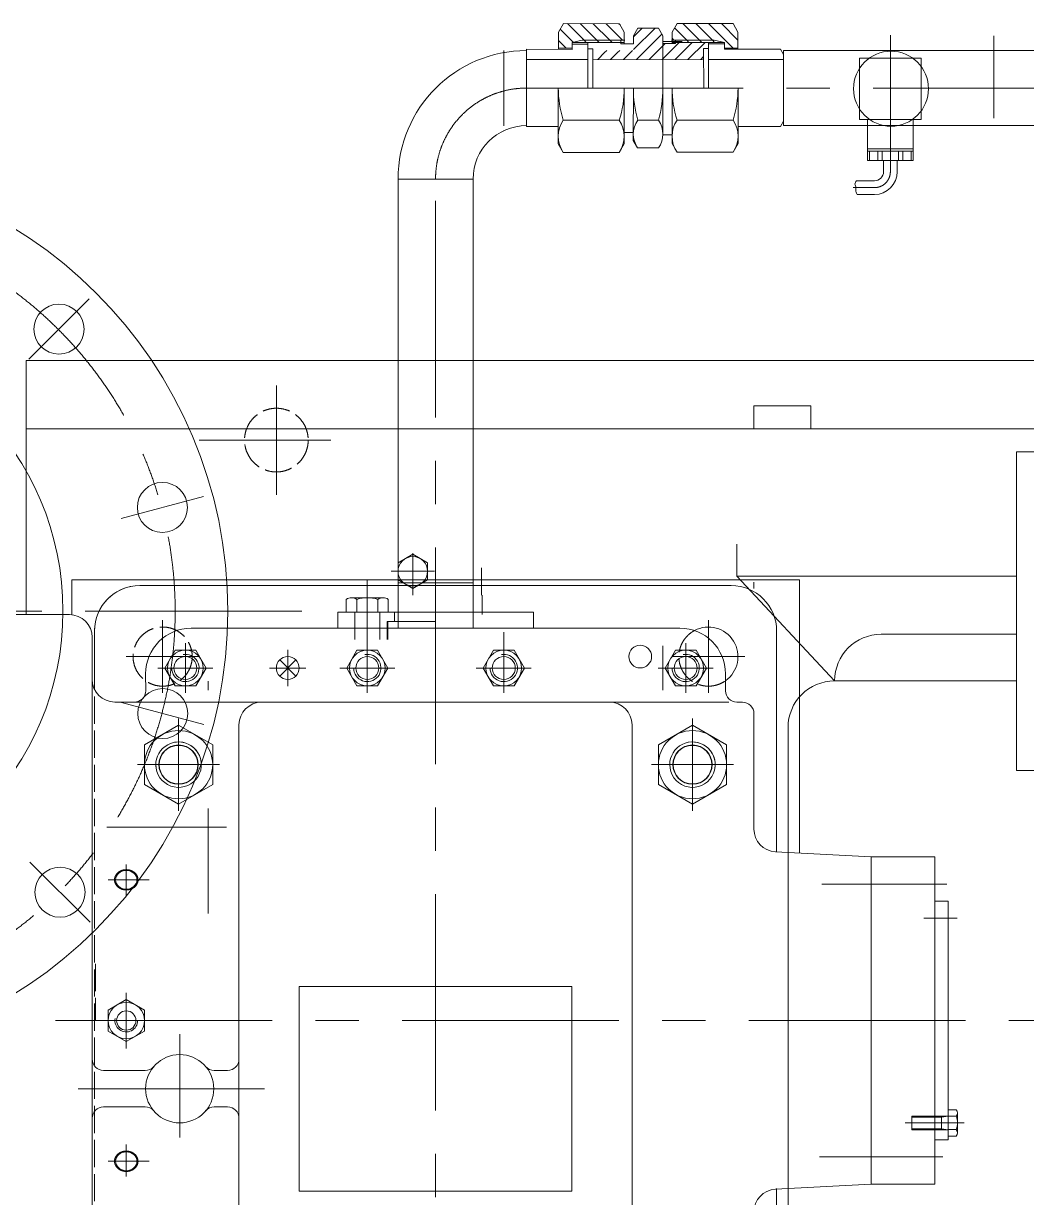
# Model space of a CAD drawing. Header units: millimetres. Extents: x 1925 to 561113, y 7411 to 433459.
# Drawn here: x 287040 to 298244, y 181623 to 194736 of the extents above; entities that cross this region are included whole.
import ezdxf

# ---------------------------------------------------------------- set-up
doc = ezdxf.new("R2010")
doc.units = ezdxf.units.MM
doc.header["$LTSCALE"] = 25.4
for name, pattern in [('ACAD_ISO02W100', [15, 12, -3]), ('CENTER', [50.8, 31.75, -6.35, 6.35, -6.35]), ('EB_DASH', [6, 3, -3]), ('EB_DASHDOTDOT', [45, 30, -3, 3, -3, 3, -3])]:
    doc.linetypes.add(name, pattern=pattern)
for name, color, linetype, lineweight in [('CAXA0', 7, 'Continuous', 5), ('CAXA1', 5, 'CENTER', 5), ('CAXA2', 6, 'EB_DASH', 5), ('CAXA3', 7, 'Continuous', 5), ('CAXA4', 3, 'Continuous', 5)]:
    doc.layers.add(name, color=color, linetype=linetype, lineweight=lineweight)

msp = doc.modelspace()

# ---------------------------------------------------------------- linework, layer by layer
at = {"layer": 'CAXA0', "color": 7, "linetype": 'Continuous', "lineweight": 5}
for p, q in [((293015.11, 194637.66), (293070.8, 194733.91)), ((293070.8, 194733.91), (293696.2, 194733.35)), ((293116.07, 194733.87), (293301.32, 194548.28)), ((293259.76, 194733.74), (293445.01, 194548.15)), ((293403.44, 194733.61), (293588.69, 194548.03)), ((293547.12, 194733.48), (293732.38, 194547.9)), ((293690.81, 194733.35), (293703.54, 194720.59)), ((293751.71, 194637), (293696.2, 194733.35)), ((294284.67, 194639.19), (294340.24, 194735.51)), ((294965.64, 194735.71), (294340.24, 194735.51)), ((294406.67, 194735.53), (294591.48, 194550.17)), ((294550.09, 194735.58), (294734.91, 194550.22)), ((294693.52, 194735.62), (294966.94, 194461.39)), ((294836.95, 194735.67), (295021.3, 194550.77)), ((295021.27, 194639.42), (294965.64, 194735.71)), ((293015.11, 194637.66), (293014.94, 194446.94)), ((293034.72, 194671.55), (293180.18, 194525.83)), ((293751.71, 194637), (293751.6, 194509.78)), ((293950.63, 194684.58), (293852.89, 194587.13)), ((294094.57, 194684.63), (293852.93, 194443.7)), ((293853.28, 194598.59), (293853.2, 194509.69)), ((293853.28, 194598.59), (293901.74, 194682.36)), ((294172.61, 194618.96), (293886.85, 194334.04)), ((293901.74, 194682.36), (294135.16, 194682.15)), ((294183.48, 194598.29), (294135.16, 194682.15)), ((294183.48, 194598.29), (294183.33, 194433.19)), ((294284.67, 194639.19), (294284.71, 194511.97)), ((294312.01, 194686.57), (294448.05, 194550.12)), ((295021.27, 194639.42), (295021.33, 194448.71)), ((293014.95, 194459.64), (293167.35, 194459.5)), ((293015.03, 194547.47), (293102.78, 194459.56)), ((293167.41, 194523), (293167.34, 194446.8)), ((293167.39, 194505.22), (293345.19, 194505.06)), ((293167.41, 194523), (293751.61, 194522.48)), ((293180.18, 194525.83), (293183.02, 194522.99)), ((293301.32, 194548.28), (293326.7, 194522.86)), ((293345.21, 194522.84), (293344.75, 194014.84)), ((293445.01, 194548.15), (293470.39, 194522.73)), ((293588.69, 194548.03), (293614.07, 194522.6)), ((293713.53, 194547.91), (293713.5, 194509.81)), ((293713.5, 194509.81), (293853.2, 194509.69)), ((294209.17, 194511.95), (294030.79, 194334.09)), ((294365.86, 194524.7), (294174.73, 194334.13)), ((294322.81, 194511.98), (294183.11, 194511.94)), ((294183.12, 194534.81), (294399.02, 194534.81)), ((294183.12, 193493.41), (294183.12, 194534.81)), ((294284.69, 194570.07), (294304.63, 194550.08)), ((294868.91, 194524.86), (294284.71, 194524.67)), ((294509.8, 194524.74), (294318.68, 194334.18)), ((294322.8, 194550.08), (294322.81, 194511.98)), ((294322.8, 194531.85), (294329.94, 194524.68)), ((294448.05, 194550.12), (294473.37, 194524.73)), ((294653.74, 194524.79), (294462.62, 194334.23)), ((294591.48, 194550.17), (294616.8, 194524.78)), ((294691.13, 194454.95), (294637.79, 194454.93)), ((294637.79, 194454.93), (294637.93, 194016.78)), ((294691.11, 194524.8), (294691.27, 194016.8)), ((294868.91, 194507.08), (294691.11, 194507.02)), ((294734.91, 194550.22), (294760.22, 194524.82)), ((294868.91, 194524.86), (294868.93, 194448.66)), ((295021.33, 194461.41), (294868.93, 194461.36)), ((292658.96, 194447.26), (293167.34, 194446.8)), ((292658.96, 194447.26), (292658.96, 193583.66)), ((292658.96, 194332.96), (293345.04, 194332.34)), ((292659.23, 193595.01), (292659.23, 194440.68)), ((293345.14, 194452.99), (293398.48, 194452.95)), ((293398.48, 194452.95), (293398.09, 194014.8)), ((293398.38, 194332.3), (294637.83, 194331.18)), ((293531.47, 194410.13), (293455.02, 194333.9)), ((293556.95, 194435.54), (293531.47, 194410.13)), ((293675.41, 194410.17), (293598.96, 194333.95)), ((293700.89, 194435.58), (293675.41, 194410.17)), ((293842.51, 194433.31), (293742.9, 194334)), ((294637.82, 194365.44), (294606.56, 194334.27)), ((295530.89, 194334.57), (294691.17, 194334.3)), ((295496.69, 194448.86), (294868.93, 194448.66)), ((295530.87, 194389.69), (295496.62, 194448.97)), ((295530.86, 194434.56), (295531.13, 193596.36)), ((295530.86, 194433.21), (300228.46, 194433.21)), ((296380.33, 194349.94), (297066.13, 194349.94)), ((296380.33, 193664.14), (296380.33, 194349.94)), ((297066.13, 193664.14), (297066.13, 194349.94)), ((293014.55, 194015.14), (293013.99, 193392.62)), ((293750.59, 193391.96), (293751.15, 194014.48)), ((293852.23, 193430.19), (293852.75, 194014.39)), ((294182.95, 194014.09), (294182.49, 193500.38)), ((294285.07, 193394.15), (294284.87, 194016.67)), ((295021.47, 194016.91), (295021.67, 193394.39)), ((292658.96, 193583.66), (293014.16, 193583.34)), ((293069.83, 193655.68), (293695.23, 193655.12)), ((293900.82, 193654.93), (294134.23, 193654.73)), ((294965.99, 193657.48), (294340.59, 193657.28)), ((295496.84, 193585.26), (295021.61, 193585.11)), ((295531.11, 193644.68), (295496.84, 193585.26)), ((295531.13, 193595.01), (300227.71, 193595.01)), ((296380.33, 193664.14), (297066.13, 193664.14)), ((296469.23, 193206.94), (296469.23, 193664.14)), ((296977.23, 193206.94), (296977.23, 193664.14)), ((293750.71, 193519.18), (293852.31, 193519.09)), ((293852.23, 193430.19), (293900.54, 193346.32)), ((294183.12, 193493.41), (294285.43, 193493.41)), ((293013.99, 193392.62), (293069.51, 193296.27)), ((293069.51, 193296.27), (293694.9, 193295.71)), ((293750.59, 193391.96), (293694.9, 193295.71)), ((293900.54, 193346.32), (294133.96, 193346.12)), ((294285.07, 193394.15), (294340.7, 193297.87)), ((294966.1, 193298.07), (294340.7, 193297.87)), ((295021.67, 193394.39), (294966.1, 193298.07)), ((296977.23, 193333.94), (296469.23, 193333.94)), ((296977.23, 193308.54), (296469.23, 193308.54)), ((296489.91, 193206.94), (296489.91, 193308.54)), ((296582.59, 193206.94), (296582.59, 193308.54)), ((296630.55, 193206.94), (296630.55, 193308.54)), ((296815.9, 193206.94), (296815.9, 193308.54)), ((296863.86, 193206.94), (296863.86, 193308.54)), ((296956.54, 193206.94), (296956.54, 193308.54)), ((296977.23, 193206.94), (296469.23, 193206.94)), ((296647.03, 193079.94), (296647.03, 193206.94)), ((296799.43, 193079.94), (296799.43, 193206.94)), ((292062.33, 192998.11), (291224.13, 192998.11)), ((296545.43, 192978.34), (296344.64, 192978.34)), ((296545.43, 192825.94), (296353.94, 192825.94)), ((287071.09, 188134.34), (287071.09, 190971.83)), ((323901.09, 190971.83), (287071.09, 190971.83)), ((295199.09, 190209.83), (295199.09, 190463.83)), ((295834.09, 190463.83), (295199.09, 190463.83)), ((295199.14, 190209.66), (295199.14, 190463.66)), ((295834.14, 190463.66), (295199.14, 190463.66)), ((295199.23, 190209.78), (295199.23, 190463.78)), ((295834.23, 190463.78), (295199.23, 190463.78)), ((295199.23, 190209.78), (295199.23, 190463.78)), ((295834.23, 190463.78), (295199.23, 190463.78)), ((295834.09, 190463.83), (295834.09, 190209.83)), ((295834.14, 190463.66), (295834.14, 190209.66)), ((295834.23, 190463.78), (295834.23, 190209.79)), ((295834.23, 190463.78), (295834.23, 190209.79)), ((323901.09, 190209.83), (287071.09, 190209.83)), ((298132.98, 189950.36), (301562.02, 189950.36)), ((298132.98, 189950.36), (298132.98, 186394.36)), ((295008.58, 188919.15), (295008.58, 188563.55)), ((291223.98, 188712.46), (291389.08, 188807.78)), ((291223.98, 188521.82), (291223.98, 188712.46)), ((291389.08, 188807.78), (291554.18, 188712.46)), ((291554.18, 188521.82), (291554.18, 188712.46)), ((292156.17, 188654.76), (292156.17, 188349.91)), ((295008.58, 188563.55), (296100.78, 187392.99)), ((295008.58, 188563.55), (298132.98, 188563.55)), ((287579.07, 188133.05), (287579.07, 188521.43)), ((295706.99, 188521.43), (287579.07, 188521.43)), ((294944.99, 188458.36), (288340.99, 188458.36)), ((291389.08, 188426.5), (291223.98, 188521.82)), ((291554.18, 188521.82), (291389.08, 188426.5)), ((295706.99, 185470.37), (295706.99, 188521.43)), ((290646.42, 188303.86), (290646.42, 188159.82)), ((291057.04, 188322.38), (290705.08, 188322.38)), ((290763.74, 188303.86), (290763.74, 188159.82)), ((290998.38, 188303.86), (290998.38, 188159.82)), ((291115.7, 188303.86), (291115.7, 188159.82)), ((292163.79, 188349.91), (292163.79, 188134.01)), ((286639.33, 188134.34), (287553.5, 188134.34)), ((291115.7, 188159.82), (290646.42, 188159.82)), ((291008.06, 188159.82), (290754.06, 188159.82)), ((287833.46, 187950.36), (287833.46, 187298.49)), ((288912.88, 187981.85), (294373.57, 187981.85)), ((295452.99, 187950.36), (295452.99, 185484.85)), ((296621.48, 187913.69), (298132.98, 187913.69)), ((287807.5, 187880.34), (287807.5, 176054.29)), ((288733.73, 187737.16), (288618.4, 187537.39)), ((288964.41, 187737.16), (288733.73, 187737.16)), ((289079.75, 187537.39), (288964.41, 187737.16)), ((290765.73, 187737.16), (290650.4, 187537.39)), ((290996.41, 187737.16), (290765.73, 187737.16)), ((291111.75, 187537.39), (290996.41, 187737.16)), ((292289.73, 187737.16), (292174.4, 187537.39)), ((292520.41, 187737.16), (292289.73, 187737.16)), ((292635.75, 187537.39), (292520.41, 187737.16)), ((294321.73, 187737.16), (294206.4, 187537.39)), ((294284.59, 187664.61), (295097.39, 187664.61)), ((294552.41, 187737.16), (294321.73, 187737.16)), ((294667.75, 187537.39), (294552.41, 187737.16)), ((295453.19, 187727.85), (295453.19, 185926.01)), ((288618.4, 187537.39), (288733.73, 187337.62)), ((288964.41, 187337.62), (289079.75, 187537.39)), ((290650.4, 187537.39), (290765.73, 187337.62)), ((290996.41, 187337.62), (291111.75, 187537.39)), ((292174.4, 187537.39), (292289.73, 187337.62)), ((292520.41, 187337.62), (292635.75, 187537.39)), ((294206.4, 187537.39), (294321.73, 187337.62)), ((294552.41, 187337.62), (294667.75, 187537.39)), ((288404.88, 187473.85), (288405.56, 187283.8)), ((294881.57, 187473.85), (294881.57, 187283.35)), ((296100.78, 187392.99), (298132.98, 187392.99)), ((288964.41, 187337.62), (288733.73, 187337.62)), ((290996.41, 187337.62), (290765.73, 187337.62)), ((292520.41, 187337.62), (292289.73, 187337.62)), ((294552.41, 187337.62), (294321.73, 187337.62)), ((288061.5, 187156.35), (294918.77, 187156.35)), ((295072.07, 187156.35), (295008.57, 187156.35)), ((295199.07, 187029.35), (295199.07, 185738.51)), ((288772.87, 186897.74), (288391.87, 186677.77)), ((288772.87, 186897.74), (289153.87, 186677.77)), ((289447.67, 186902.35), (289447.67, 171092.41)), ((293838.31, 186902.35), (293838.31, 171092.41)), ((294513.1, 186897.74), (294132.1, 186677.77)), ((294513.1, 186897.74), (294894.1, 186677.77)), ((295580.08, 186872.29), (295580.08, 181515.05)), ((288391.87, 186677.77), (288391.87, 186237.83)), ((289153.87, 186677.77), (289153.87, 186237.83)), ((294132.1, 186677.77), (294132.1, 186237.83)), ((294894.1, 186677.77), (294894.1, 186237.83)), ((298132.98, 186394.36), (299199.74, 186394.36)), ((288772.87, 186017.86), (288391.87, 186237.83)), ((288772.87, 186017.86), (289153.87, 186237.83)), ((294513.1, 186017.86), (294132.1, 186237.83)), ((294513.1, 186017.86), (294894.1, 186237.83)), ((289306.27, 185759.35), (287970.66, 185759.35)), ((296507.2, 185428.91), (295439.78, 185484.85)), ((296507.2, 181771.31), (296507.2, 185428.91)), ((296507.2, 185428.91), (297218.17, 185428.91)), ((297218.17, 185428.91), (297218.17, 183600.11)), ((297218.17, 184933.61), (297370.57, 184933.61)), ((297370.57, 184933.61), (297370.57, 183600.11)), ((290118.99, 183981.48), (290118.99, 181822.5)), ((293167.08, 183981.48), (290118.99, 183981.48)), ((293167.08, 183981.48), (293167.08, 181695.48)), ((288188.59, 183834.98), (287985.39, 183717.67)), ((288188.59, 183834.98), (288391.79, 183717.67)), ((287985.39, 183483.03), (287985.39, 183717.67)), ((288391.79, 183483.03), (288391.79, 183717.67)), ((297218.17, 181771.31), (297218.17, 183600.58)), ((297370.57, 182266.61), (297370.57, 183600.11)), ((288188.59, 183365.71), (287985.39, 183483.03)), ((288188.59, 183365.71), (288391.79, 183483.03)), ((287934.5, 183041.63), (288399.52, 183041.63)), ((289171.62, 183041.63), (289320.67, 183041.63)), ((287934.5, 182635.23), (288399.52, 182635.23)), ((289171.62, 182635.23), (289320.67, 182635.23)), ((297370.57, 182533.31), (296964.17, 182533.31)), ((296964.17, 182380.91), (296964.17, 182533.31)), ((297294.37, 182380.91), (297294.37, 182533.31)), ((297370.57, 182533.31), (297294.37, 182521.88)), ((297370.57, 182310.47), (297370.57, 182603.76)), ((297460.09, 182603.76), (297370.57, 182603.76)), ((297370.57, 182380.91), (297370.57, 182533.31)), ((297460.09, 182530.44), (297370.57, 182530.44)), ((297472.17, 182347.13), (297472.17, 182567.1)), ((297294.37, 182521.88), (296964.17, 182521.88)), ((297294.37, 182392.34), (296964.17, 182392.34)), ((297370.57, 182380.91), (297294.37, 182392.34)), ((297370.57, 182380.91), (296964.17, 182380.91)), ((297218.17, 182266.61), (297370.57, 182266.61)), ((297460.09, 182383.79), (297370.57, 182383.79)), ((297460.09, 182310.47), (297370.57, 182310.47)), ((290119.08, 182165.44), (290119.08, 181695.48)), ((296507.2, 181771.31), (295439.78, 181715.37)), ((296507.2, 181771.31), (297218.17, 181771.31)), ((293167.08, 181695.48), (290119.08, 181695.48)), ((295452.99, 181722.72), (295452.99, 180361.84))]:
    msp.add_line(p, q, dxfattribs=at)
for centre, radius in [((296730.57, 194007.04), 418.87), ((284298.18, 188172.33), 5024.82), ((287437.1, 191322.62), 279.4), ((284298.18, 188172.33), 3183.32), ((288591.72, 189331.1), 279.4), ((291389.08, 188617.14), 165.1), ((293928.99, 187664.61), 127), ((288849.07, 187537.39), 199.77), ((288849.07, 187537.39), 128.34), ((289992.07, 187537.39), 127), ((290881.07, 187537.39), 199.77), ((290881.07, 187537.39), 128.34), ((292405.07, 187537.39), 199.77), ((292405.07, 187537.39), 128.34), ((294437.07, 187537.39), 199.77), ((294437.07, 187537.39), 128.34), ((288595.88, 187029.08), 279.4), ((288772.87, 186457.8), 381), ((294513.1, 186457.8), 381), ((288772.87, 186457.89), 219.63), ((288772.87, 186457.8), 215.9), ((294513.27, 186457.89), 219.63), ((294513.1, 186457.8), 215.9), ((287448.48, 185033.4), 279.4), ((288188.59, 183600.35), 203.2), ((288188.59, 183600.35), 107.95), ((288785.57, 182838.43), 381)]:
    msp.add_circle(centre, radius, dxfattribs=at)
for centre, radius, start, end in [((294203.98, 194014.07), 1189.43, 179.948565, 197.536519), ((292561.72, 194015.55), 1189.43, 342.360611, 359.948565), ((295211.58, 194013.17), 1358.83, 179.948565, 195.285739), ((292824.12, 194015.31), 1358.83, 344.611392, 359.948565), ((295474.3, 194017.05), 1189.43, 180.01851, 197.606463), ((293832.04, 194016.52), 1189.43, 342.430556, 0.01851), ((293332.28, 193475.74), 318.21, 145.564318, 214.332813), ((293432.46, 193475.65), 318.21, 325.564318, 34.332813), ((294122.49, 193500.43), 270.2, 145.123382, 214.773748), ((293912.29, 193500.62), 270.2, 325.123382, 34.773748), ((294603.25, 193477.66), 318.21, 145.634262, 214.402757), ((294703.44, 193477.69), 318.21, 325.634262, 34.402757), ((296545.43, 193079.94), 101.6, 270, 0), ((296545.43, 193079.94), 254, 270, 0), ((288341.46, 187950.36), 508, 90, 180), ((288340.99, 187950.36), 508, 90, 138.604559), ((294944.99, 187950.36), 508, 0, 90), ((290705.08, 188220.18), 102.19, 54.969964, 125.030036), ((290881.06, 187941.38), 381, 72.066067, 107.933933), ((291057.04, 188220.18), 102.19, 54.969964, 125.030036), ((287553.5, 187880.34), 254, 0, 90), ((288912.88, 187473.85), 508, 90, 180), ((294373.57, 187473.85), 508, 0, 90), ((294690.99, 187664.61), 330.2, 305.252213, 118.219812), ((296621.48, 187392.99), 520.7, 90, 180), ((288849.07, 187537.39), 152.4, 180, 100), ((290881.07, 187537.39), 152.4, 180, 100), ((292405.07, 187537.39), 152.4, 180, 100), ((294437.07, 187537.39), 152.4, 180, 100), ((288061.5, 187410.35), 254, 180, 270), ((296100.78, 186872.29), 520.7, 90, 180), ((288278.56, 187283.35), 127, 270, 0.204438), ((295008.57, 187283.35), 127, 180, 270), ((289701.67, 186902.35), 254, 90, 180), ((293584.31, 186902.35), 254, 0, 90), ((295072.07, 187029.35), 127, 0, 90), ((288772.87, 186457.89), 254, 180, 100), ((288772.87, 186457.8), 254, 0, 190), ((294513.1, 186457.8), 254, 350, 180), ((294513.27, 186457.89), 254, 180, 100), ((295453.07, 185738.51), 254, 180, 267), ((287934.5, 183168.63), 127, 180, 270), ((288399.52, 183168.63), 127, 269.999996, 319.458409), ((289171.62, 183168.63), 127, 220.541551, 270.000019), ((289320.67, 183168.63), 127, 270, 0), ((287934.5, 182508.23), 127, 90, 180), ((288399.52, 182508.23), 127, 40.541591, 90.000004), ((289171.62, 182508.23), 127, 89.999981, 139.458449), ((289320.67, 182508.23), 127, 0, 90), ((297410.49, 182567.1), 61.68, 323.530685, 36.469315), ((297243.57, 182457.11), 228.6, 341.291703, 18.708297), ((297410.49, 182347.13), 61.68, 323.530685, 36.469315), ((295453.07, 181461.72), 254, 93, 180)]:
    msp.add_arc(centre, radius, start, end, dxfattribs=at)
for centre in [(288188.59, 185171.69), (288188.59, 182028.43)]:
    msp.add_ellipse(centre, major_axis=(119.57, 0), ratio=0.87926829, dxfattribs=at)
msp.add_open_spline([(296353.94, 192825.94), (296346.85, 192835.81), (296332.48, 192860.43), (296345.18, 192902.38), (296319.15, 192941.57), (296335.95, 192968.43), (296344.64, 192978.34)], degree=3, knots=[0, 0, 0, 0, 1.43571808, 3.13592313, 4.78701988, 6.34394352, 6.34394352, 6.34394352, 6.34394352], dxfattribs=at)
at = {"layer": 'CAXA1', "linetype": 'CENTER', "lineweight": 5, "ltscale": 3}
for p, q in [((296723.23, 194605.52), (296723.23, 193079.94)), ((297879.71, 194596.2), (297879.44, 193677.99)), ((292405.12, 194434.14), (292405.12, 193594.19)), ((292659.23, 194014.11), (306348.24, 194014.11)), ((292405.08, 193672.24), (292405.08, 193671.43)), ((292405.08, 193545.14), (292405.08, 193544.33)), ((292405.08, 193545.14), (292405.08, 193544.33)), ((296307.47, 192902.14), (296545.43, 192902.14)), ((291643.09, 192754.79), (291643.09, 169163.19)), ((287773.3, 191658.82), (287100.91, 190986.43)), ((289865.14, 190692.26), (289865.14, 189473.06)), ((290220.74, 190082.66), (289001.54, 190082.66)), ((290474.69, 190082.83), (289255.49, 190082.83)), ((289050.96, 189454.16), (288132.47, 189208.05)), ((291389.08, 188820.43), (291389.08, 188350.3)), ((291630.38, 188617.14), (291147.78, 188617.14)), ((290881.06, 187512.52), (290881.06, 188525.65)), ((290881.06, 188398.58), (290881.06, 187448.62)), ((290147.85, 188172.33), (278431.85, 188172.33)), ((288594.99, 188071.01), (288594.99, 187258.21)), ((294690.99, 188071.01), (294690.99, 187258.21)), ((290881.07, 187914.12), (290881.07, 187365.94)), ((292405.07, 187935.77), (292405.07, 187384.99)), ((288849.07, 187261.42), (288849.07, 187813.36)), ((290881.07, 187261.42), (290881.07, 187813.36)), ((290881.07, 187785.04), (290881.07, 187289.74)), ((292405.07, 187261.42), (292405.07, 187813.36)), ((294183.07, 187785.04), (294183.07, 187289.74)), ((294437.07, 187261.42), (294437.07, 187813.36)), ((288188.59, 187664.61), (289001.39, 187664.61)), ((288849.07, 187765.99), (288849.07, 187308.79)), ((289992.07, 187740.59), (289992.07, 187334.19)), ((290881.06, 187758.18), (290881.06, 187512.52)), ((290881.07, 187765.99), (290881.07, 187308.79)), ((292405.07, 187765.99), (292405.07, 187308.79)), ((294437.07, 187765.99), (294437.07, 187308.79)), ((288542.2, 187537.39), (289155.95, 187537.39)), ((288620.47, 187537.39), (289077.67, 187537.39)), ((288855.42, 187537.39), (289103.07, 187537.39)), ((289788.87, 187537.39), (290195.27, 187537.39)), ((290574.2, 187537.39), (291187.95, 187537.39)), ((290633.42, 187537.39), (291128.72, 187537.39)), ((290652.47, 187537.39), (291109.67, 187537.39)), ((292098.2, 187537.39), (292711.95, 187537.39)), ((292176.47, 187537.39), (292633.67, 187537.39)), ((294130.2, 187537.39), (294743.95, 187537.39)), ((294208.47, 187537.39), (294665.67, 187537.39)), ((294208.47, 187537.39), (294430.72, 187537.39)), ((289103.07, 187388.82), (289103.07, 187289.74)), ((289055.13, 186906.03), (288136.63, 187152.14)), ((288772.87, 185941.66), (288772.87, 186973.94)), ((294513.1, 185941.66), (294513.1, 186973.94)), ((288772.75, 186813.45), (288772.75, 186102.25)), ((288772.87, 186813.49), (288772.87, 186102.29)), ((288772.87, 186788.09), (288772.87, 186127.69)), ((294513.27, 186813.49), (294513.27, 186102.29)), ((294513.27, 186788.09), (294513.27, 186127.69)), ((289230.07, 186457.8), (288315.67, 186457.8)), ((288417.15, 186457.85), (289128.35, 186457.85)), ((288417.27, 186457.89), (289128.47, 186457.89)), ((288442.67, 186457.89), (289103.07, 186457.89)), ((294055.9, 186457.8), (294970.3, 186457.8)), ((294157.67, 186457.89), (294868.87, 186457.89)), ((294183.07, 186457.89), (294843.47, 186457.89)), ((289103, 185966.39), (289103, 184897.08)), ((289103, 185962.26), (289103, 184797.08)), ((287784.67, 184697.21), (287112.28, 185369.59)), ((288188.59, 184983.77), (288188.59, 185341.41)), ((287986.73, 185171.69), (288442.68, 185171.69)), ((295959.66, 185124.35), (296686.05, 185124.35)), ((296257.64, 185124.32), (297354.52, 185124.32)), ((297096.26, 184743.11), (297471.09, 184743.11)), ((288188.59, 183911.18), (288188.59, 183289.51)), ((332399.63, 183600.33), (232120.45, 183600.33)), ((288467.99, 183600.35), (287909.19, 183600.35)), ((288785.57, 183449.24), (288785.57, 182292.46)), ((287652.93, 182838.43), (289730.72, 182838.43)), ((297548.37, 182457.11), (296887.97, 182457.11)), ((297096.26, 182457.11), (297471.09, 182457.11)), ((288188.59, 182216.35), (288188.59, 181858.71)), ((287986.73, 182028.43), (288442.68, 182028.43)), ((295933.32, 182076.35), (297309.62, 182076.35))]:
    msp.add_line(p, q, dxfattribs=at)
msp.add_circle((284289.85, 188172.33), 4445, dxfattribs=at)
for centre, radius, start, end in [((292659.23, 192998.11), 1016, 90, 180), ((296545.43, 193079.94), 177.8, 270, 0)]:
    msp.add_arc(centre, radius, start, end, dxfattribs=at)
at = {"layer": 'CAXA2', "color": 7, "linetype": 'ACAD_ISO02W100', "lineweight": 5}
for p, q in [((295199.14, 188496.52), (295199.14, 188426.4)), ((295199.23, 188496.64), (295199.23, 188426.52)), ((287833.14, 187981.78), (287833.14, 175284.57)), ((295707.19, 185600.43), (295707.19, 185800.49)), ((287845.7, 184234.76), (287845.7, 183600.11))]:
    msp.add_line(p, q, dxfattribs=at)
for centre, radius in [((289865.09, 190082.83), 355.6), ((288594.99, 187664.61), 330.2)]:
    msp.add_circle(centre, radius, dxfattribs=at)
msp.add_arc((294690.99, 187664.61), 330.2, 118.219812, 305.252213, dxfattribs=at)
at = {"layer": 'CAXA3', "color": 7, "linetype": 'Continuous', "lineweight": 5}
for p, q in [((293281.67, 194548.3), (293167.41, 194523)), ((293281.67, 194548.3), (293757.09, 194547.87)), ((294183.12, 194547.51), (294183.12, 193480.71)), ((294754.66, 194550.22), (294279.23, 194550.07)), ((294754.66, 194550.22), (294868.91, 194524.86)), ((291224.14, 193005.39), (291224.14, 187981.85)), ((292062.34, 192998.11), (292062.34, 187981.85)), ((291224.14, 189543.71), (291224.14, 187981.96)), ((292062.34, 189543.71), (292062.34, 187981.96)), ((291224.26, 188490.02), (292062.46, 188490.02)), ((290550.98, 188159.82), (292735.38, 188159.82)), ((290550.98, 187982.02), (290550.98, 188159.82)), ((290741.36, 187855.02), (290741.36, 188159.82)), ((291020.76, 187855.02), (291020.76, 188159.82)), ((291103.48, 188058.22), (291103.48, 187855.02)), ((291103.48, 188058.22), (291643.23, 188058.22)), ((291109.83, 188058.22), (291109.83, 187855.02)), ((291186.16, 188159.82), (291186.16, 188058.22)), ((292735.38, 187982.02), (292735.38, 188159.82)), ((289902.27, 187627.2), (290081.87, 187447.59)), ((289902.27, 187447.59), (290081.87, 187627.2))]:
    msp.add_line(p, q, dxfattribs=at)
for radius in [1435.1, 596.9]:
    msp.add_arc((292659.23, 192998.11), radius, 90, 180, dxfattribs=at)
at = {"layer": 'CAXA3', "color": 7, "lineweight": 5}
msp.add_arc((288188.59, 183600.35), 127, 170, 0, dxfattribs=at)
at = {"layer": 'CAXA3', "color": 7, "linetype": 'EB_DASHDOTDOT', "lineweight": 5}
for centre in [(288188.59, 185171.69), (288188.59, 182028.43)]:
    msp.add_ellipse(centre, major_axis=(131.23, 0), ratio=0.86444444, dxfattribs=at)
at = {"layer": 'CAXA4', "color": 7, "linetype": 'Continuous', "lineweight": 5}
msp.add_line((296977.23, 193206.94), (296850.45, 193206.94), dxfattribs=at)

doc.saveas('drawing.dxf')
